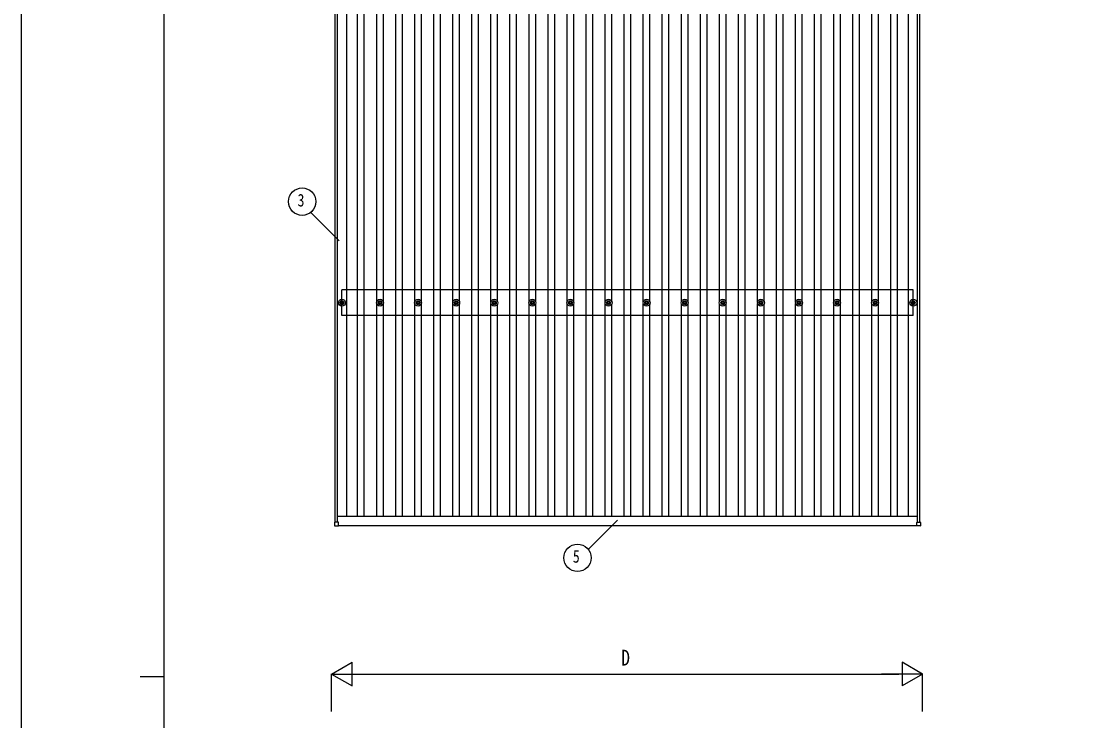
# Model space of a CAD drawing. Units: millimetres, scale not verified. Extents: x -10512 to 10512, y -7425 to 7425.
# Drawn here: x -10512 to -4933, y 80 to 3753 of the extents above; entities that cross this region are included whole.
import ezdxf
from ezdxf.enums import TextEntityAlignment as Align

# ---------------------------------------------------------------- set-up
doc = ezdxf.new("R2010")
doc.units = ezdxf.units.MM
doc.header["$LTSCALE"] = 30
for name, color, linetype in [('0-5_YKK_13', 4, 'Continuous'), ('0-6_YKK_A1', 4, 'Continuous'), ('0-7_YKK_D', 6, 'Continuous'), ('0-8_YKK_ZWAK', 7, 'Continuous')]:
    doc.layers.add(name, color=color, linetype=linetype)
doc.styles.add('ＭＳ ゴシック', font='')
doc.styles.get('ＭＳ ゴシック').set_extended_font_data('MS Gothic')

msp = doc.modelspace()

# ---------------------------------------------------------------- linework, layer by layer
at = {"layer": '0-5_YKK_13'}
for p, q in [((-8838.51, 2276.71), (-8834.09, 2276.71)), ((-8838.51, 2276.71), (-8834.09, 2276.71)), ((-8838.51, 2273.21), (-8834.09, 2273.21)), ((-8838.51, 2273.21), (-8834.09, 2273.21)), ((-8830.26, 2284.95), (-8830.26, 2280.54)), ((-8830.26, 2284.95), (-8830.26, 2280.54)), ((-8830.26, 2269.37), (-8830.26, 2264.96)), ((-8830.26, 2269.37), (-8830.26, 2264.96)), ((-8826.76, 2284.95), (-8826.76, 2280.54)), ((-8826.76, 2284.95), (-8826.76, 2280.54)), ((-8826.76, 2269.37), (-8826.76, 2264.96)), ((-8826.76, 2269.37), (-8826.76, 2264.96)), ((-8822.93, 2276.71), (-8818.51, 2276.71)), ((-8822.93, 2276.71), (-8818.51, 2276.71)), ((-8822.93, 2273.21), (-8818.51, 2273.21)), ((-8822.93, 2273.21), (-8818.51, 2273.21)), ((-8638.51, 2276.71), (-8634.09, 2276.71)), ((-8638.51, 2273.21), (-8634.09, 2273.21)), ((-8630.26, 2284.95), (-8630.26, 2280.54)), ((-8630.26, 2269.37), (-8630.26, 2264.96)), ((-8626.76, 2284.95), (-8626.76, 2280.54)), ((-8626.76, 2269.37), (-8626.76, 2264.96)), ((-8622.93, 2276.71), (-8618.51, 2276.71)), ((-8622.93, 2273.21), (-8618.51, 2273.21)), ((-8438.51, 2276.71), (-8434.09, 2276.71)), ((-8438.51, 2273.21), (-8434.09, 2273.21)), ((-8430.26, 2284.95), (-8430.26, 2280.54)), ((-8430.26, 2269.37), (-8430.26, 2264.96)), ((-8426.76, 2284.95), (-8426.76, 2280.54)), ((-8426.76, 2269.37), (-8426.76, 2264.96)), ((-8422.93, 2276.71), (-8418.51, 2276.71)), ((-8422.93, 2273.21), (-8418.51, 2273.21)), ((-8238.51, 2276.71), (-8234.09, 2276.71)), ((-8238.51, 2273.21), (-8234.09, 2273.21)), ((-8230.26, 2284.95), (-8230.26, 2280.54)), ((-8230.26, 2269.37), (-8230.26, 2264.96)), ((-8226.76, 2284.95), (-8226.76, 2280.54)), ((-8226.76, 2269.37), (-8226.76, 2264.96)), ((-8222.93, 2276.71), (-8218.51, 2276.71)), ((-8222.93, 2273.21), (-8218.51, 2273.21)), ((-8038.51, 2276.71), (-8034.09, 2276.71)), ((-8038.51, 2273.21), (-8034.09, 2273.21)), ((-8030.26, 2284.95), (-8030.26, 2280.54)), ((-8030.26, 2269.37), (-8030.26, 2264.96)), ((-8026.76, 2284.95), (-8026.76, 2280.54)), ((-8026.76, 2269.37), (-8026.76, 2264.96)), ((-8022.93, 2276.71), (-8018.51, 2276.71)), ((-8022.93, 2273.21), (-8018.51, 2273.21)), ((-7838.51, 2276.71), (-7834.09, 2276.71)), ((-7838.51, 2273.21), (-7834.09, 2273.21)), ((-7830.26, 2284.95), (-7830.26, 2280.54)), ((-7830.26, 2269.37), (-7830.26, 2264.96)), ((-7826.76, 2284.95), (-7826.76, 2280.54)), ((-7826.76, 2269.37), (-7826.76, 2264.96)), ((-7822.93, 2276.71), (-7818.51, 2276.71)), ((-7822.93, 2273.21), (-7818.51, 2273.21)), ((-7638.51, 2276.71), (-7634.09, 2276.71)), ((-7638.51, 2273.21), (-7634.09, 2273.21)), ((-7630.26, 2284.95), (-7630.26, 2280.54)), ((-7630.26, 2269.37), (-7630.26, 2264.96)), ((-7626.76, 2284.95), (-7626.76, 2280.54)), ((-7626.76, 2269.37), (-7626.76, 2264.96)), ((-7622.93, 2276.71), (-7618.51, 2276.71)), ((-7622.93, 2273.21), (-7618.51, 2273.21)), ((-7438.51, 2276.71), (-7434.09, 2276.71)), ((-7438.51, 2273.21), (-7434.09, 2273.21)), ((-7430.26, 2284.95), (-7430.26, 2280.54)), ((-7430.26, 2269.37), (-7430.26, 2264.96)), ((-7426.76, 2284.95), (-7426.76, 2280.54)), ((-7426.76, 2269.37), (-7426.76, 2264.96)), ((-7422.93, 2276.71), (-7418.51, 2276.71)), ((-7422.93, 2273.21), (-7418.51, 2273.21)), ((-7238.51, 2276.71), (-7234.09, 2276.71)), ((-7238.51, 2273.21), (-7234.09, 2273.21)), ((-7230.26, 2284.95), (-7230.26, 2280.54)), ((-7230.26, 2269.37), (-7230.26, 2264.96)), ((-7226.76, 2284.95), (-7226.76, 2280.54)), ((-7226.76, 2269.37), (-7226.76, 2264.96)), ((-7222.93, 2276.71), (-7218.51, 2276.71)), ((-7222.93, 2273.21), (-7218.51, 2273.21)), ((-7038.51, 2276.71), (-7034.09, 2276.71)), ((-7038.51, 2273.21), (-7034.09, 2273.21)), ((-7030.26, 2284.95), (-7030.26, 2280.54)), ((-7030.26, 2269.37), (-7030.26, 2264.96)), ((-7026.76, 2284.95), (-7026.76, 2280.54)), ((-7026.76, 2269.37), (-7026.76, 2264.96)), ((-7022.93, 2276.71), (-7018.51, 2276.71)), ((-7022.93, 2273.21), (-7018.51, 2273.21)), ((-6838.51, 2276.71), (-6834.09, 2276.71)), ((-6838.51, 2273.21), (-6834.09, 2273.21)), ((-6830.26, 2284.95), (-6830.26, 2280.54)), ((-6830.26, 2269.37), (-6830.26, 2264.96)), ((-6826.76, 2284.95), (-6826.76, 2280.54)), ((-6826.76, 2269.37), (-6826.76, 2264.96)), ((-6822.93, 2276.71), (-6818.51, 2276.71)), ((-6822.93, 2273.21), (-6818.51, 2273.21)), ((-6638.51, 2276.71), (-6634.09, 2276.71)), ((-6638.51, 2273.21), (-6634.09, 2273.21)), ((-6630.26, 2284.95), (-6630.26, 2280.54)), ((-6630.26, 2269.37), (-6630.26, 2264.96)), ((-6626.76, 2284.95), (-6626.76, 2280.54)), ((-6626.76, 2269.37), (-6626.76, 2264.96)), ((-6622.93, 2276.71), (-6618.51, 2276.71)), ((-6622.93, 2273.21), (-6618.51, 2273.21)), ((-6438.51, 2276.71), (-6434.09, 2276.71)), ((-6438.51, 2273.21), (-6434.09, 2273.21)), ((-6430.26, 2284.95), (-6430.26, 2280.54)), ((-6430.26, 2269.37), (-6430.26, 2264.96)), ((-6426.76, 2284.95), (-6426.76, 2280.54)), ((-6426.76, 2269.37), (-6426.76, 2264.96)), ((-6422.93, 2276.71), (-6418.51, 2276.71)), ((-6422.93, 2273.21), (-6418.51, 2273.21)), ((-6238.51, 2276.71), (-6234.09, 2276.71)), ((-6238.51, 2273.21), (-6234.09, 2273.21)), ((-6230.26, 2284.95), (-6230.26, 2280.54)), ((-6230.26, 2269.37), (-6230.26, 2264.96)), ((-6226.76, 2284.95), (-6226.76, 2280.54)), ((-6226.76, 2269.37), (-6226.76, 2264.96)), ((-6222.93, 2276.71), (-6218.51, 2276.71)), ((-6222.93, 2273.21), (-6218.51, 2273.21)), ((-6038.51, 2276.71), (-6034.09, 2276.71)), ((-6038.51, 2273.21), (-6034.09, 2273.21)), ((-6030.26, 2284.95), (-6030.26, 2280.54)), ((-6030.26, 2269.37), (-6030.26, 2264.96)), ((-6026.76, 2284.95), (-6026.76, 2280.54)), ((-6026.76, 2269.37), (-6026.76, 2264.96)), ((-6022.93, 2276.71), (-6018.51, 2276.71)), ((-6022.93, 2273.21), (-6018.51, 2273.21)), ((-5838.51, 2276.71), (-5834.09, 2276.71)), ((-5838.51, 2273.21), (-5834.09, 2273.21)), ((-5830.26, 2284.95), (-5830.26, 2280.54)), ((-5830.26, 2269.37), (-5830.26, 2264.96)), ((-5826.76, 2284.95), (-5826.76, 2280.54)), ((-5826.76, 2269.37), (-5826.76, 2264.96)), ((-5822.93, 2276.71), (-5818.51, 2276.71)), ((-5822.93, 2273.21), (-5818.51, 2273.21)), ((-8866.81, 1122.05), (-8866.81, 1104.05)), ((-8847.81, 1123.05), (-8865.81, 1123.05)), ((-8846.81, 1104.05), (-8846.81, 1122.05)), ((-5810.21, 1104.05), (-5810.21, 1122.05)), ((-5809.21, 1123.05), (-5791.21, 1123.05)), ((-5790.21, 1122.05), (-5790.21, 1104.05)), ((-8865.81, 1103.05), (-8847.81, 1103.05)), ((-5791.21, 1103.05), (-5809.21, 1103.05))]:
    msp.add_line(p, q, dxfattribs=at)
for centre, radius in [((-8828.51, 2274.96), 18.25), ((-8828.51, 2274.96), 18.25), ((-8628.51, 2274.96), 18.25), ((-8428.51, 2274.96), 18.25), ((-8228.51, 2274.96), 18.25), ((-8028.51, 2274.96), 18.25), ((-7828.51, 2274.96), 18.25), ((-7628.51, 2274.96), 18.25), ((-7428.51, 2274.96), 18.25), ((-7228.51, 2274.96), 18.25), ((-7028.51, 2274.96), 18.25), ((-6828.51, 2274.96), 18.25), ((-6628.51, 2274.96), 18.25), ((-6428.51, 2274.96), 18.25), ((-6228.51, 2274.96), 18.25), ((-6028.51, 2274.96), 18.25), ((-5828.51, 2274.96), 18.25), ((-8828.51, 2274.96), 10.15), ((-8828.51, 2274.96), 10.15), ((-8828.51, 2274.96), 5.85), ((-8828.51, 2274.96), 5.85), ((-8828.51, 2274.96), 5.25), ((-8828.51, 2274.96), 5.25), ((-8628.51, 2274.96), 10.15), ((-8628.51, 2274.96), 5.85), ((-8628.51, 2274.96), 5.25), ((-8428.51, 2274.96), 10.15), ((-8428.51, 2274.96), 5.85), ((-8428.51, 2274.96), 5.25), ((-8228.51, 2274.96), 10.15), ((-8228.51, 2274.96), 5.85), ((-8228.51, 2274.96), 5.25), ((-8028.51, 2274.96), 10.15), ((-8028.51, 2274.96), 5.85), ((-8028.51, 2274.96), 5.25), ((-7828.51, 2274.96), 10.15), ((-7828.51, 2274.96), 5.85), ((-7828.51, 2274.96), 5.25), ((-7628.51, 2274.96), 10.15), ((-7628.51, 2274.96), 5.85), ((-7628.51, 2274.96), 5.25), ((-7428.51, 2274.96), 10.15), ((-7428.51, 2274.96), 5.85), ((-7428.51, 2274.96), 5.25), ((-7228.51, 2274.96), 10.15), ((-7228.51, 2274.96), 5.85), ((-7228.51, 2274.96), 5.25), ((-7028.51, 2274.96), 10.15), ((-7028.51, 2274.96), 5.85), ((-7028.51, 2274.96), 5.25), ((-6828.51, 2274.96), 10.15), ((-6828.51, 2274.96), 5.85), ((-6828.51, 2274.96), 5.25), ((-6628.51, 2274.96), 10.15), ((-6628.51, 2274.96), 5.85), ((-6628.51, 2274.96), 5.25), ((-6428.51, 2274.96), 10.15), ((-6428.51, 2274.96), 5.85), ((-6428.51, 2274.96), 5.25), ((-6228.51, 2274.96), 10.15), ((-6228.51, 2274.96), 5.85), ((-6228.51, 2274.96), 5.25), ((-6028.51, 2274.96), 10.15), ((-6028.51, 2274.96), 5.85), ((-6028.51, 2274.96), 5.25), ((-5828.51, 2274.96), 10.15), ((-5828.51, 2274.96), 5.85), ((-5828.51, 2274.96), 5.25)]:
    msp.add_circle(centre, radius, dxfattribs=at)
for centre, start, end in [((-8865.81, 1122.05), 90, 180), ((-8847.81, 1122.05), 0, 90), ((-5809.21, 1122.05), 90, 180), ((-5791.21, 1122.05), 0, 90), ((-8865.81, 1104.05), 180, 270), ((-8847.81, 1104.05), 270, 0), ((-5809.21, 1104.05), 180, 270), ((-5791.21, 1104.05), 270, 0)]:
    msp.add_arc(centre, 1, start, end, dxfattribs=at)
at = {"layer": '0-6_YKK_A1'}
for p, q in [((-8863.51, 1123.05), (-8863.51, 6521.47)), ((-8851.51, 1123.05), (-8851.51, 6521.47)), ((-8803.51, 1154.33), (-8803.51, 6495.38)), ((-8746.01, 1154.33), (-8746.01, 6495.38)), ((-8711.01, 1154.33), (-8711.01, 6495.38)), ((-8546.01, 1154.33), (-8546.01, 6495.38)), ((-8511.01, 1154.33), (-8511.01, 6495.38)), ((-8346.01, 1154.33), (-8346.01, 6495.38)), ((-8311.01, 1154.33), (-8311.01, 6495.38)), ((-8146.01, 1154.33), (-8146.01, 6495.38)), ((-8111.01, 1154.33), (-8111.01, 6495.38)), ((-7946.01, 1154.33), (-7946.01, 6495.38)), ((-7911.01, 1154.33), (-7911.01, 6495.38)), ((-7746.01, 1154.33), (-7746.01, 6495.38)), ((-7711.01, 1154.33), (-7711.01, 6495.38)), ((-7546.01, 1154.33), (-7546.01, 6495.38)), ((-7511.01, 1154.33), (-7511.01, 6495.38)), ((-7346.01, 1154.33), (-7346.01, 6495.38)), ((-7311.01, 1154.33), (-7311.01, 6495.38)), ((-7146.01, 1154.33), (-7146.01, 6495.38)), ((-7111.01, 1154.33), (-7111.01, 6495.38)), ((-6946.01, 1154.33), (-6946.01, 6495.38)), ((-6911.01, 1154.33), (-6911.01, 6495.38)), ((-6746.01, 1154.33), (-6746.01, 6495.38)), ((-6711.01, 1154.33), (-6711.01, 6495.38)), ((-6546.01, 1154.33), (-6546.01, 6495.38)), ((-6511.01, 1154.33), (-6511.01, 6495.38)), ((-6346.01, 1154.33), (-6346.01, 6495.38)), ((-6311.01, 1154.33), (-6311.01, 6495.38)), ((-6146.01, 1154.33), (-6146.01, 6495.38)), ((-6111.01, 1154.33), (-6111.01, 6495.38)), ((-5946.01, 1154.33), (-5946.01, 6495.38)), ((-5911.01, 1154.33), (-5911.01, 6495.38)), ((-5853.51, 1154.33), (-5853.51, 6495.38)), ((-5805.51, 1123.05), (-5805.51, 6521.47)), ((-5793.51, 1123.05), (-5793.51, 6521.47)), ((-8646.01, 2280.13), (-8646.01, 5369.78)), ((-8611.01, 2280.13), (-8611.01, 5369.78)), ((-8446.01, 2280.13), (-8446.01, 5369.78)), ((-8411.01, 2280.13), (-8411.01, 5369.78)), ((-8246.01, 2280.13), (-8246.01, 5369.78)), ((-8211.01, 2280.13), (-8211.01, 5369.78)), ((-8046.01, 2280.13), (-8046.01, 5369.78)), ((-8011.01, 2280.13), (-8011.01, 5369.78)), ((-7846.01, 2280.13), (-7846.01, 5369.78)), ((-7811.01, 2280.13), (-7811.01, 5369.78)), ((-7646.01, 2280.13), (-7646.01, 5369.78)), ((-7611.01, 2280.13), (-7611.01, 5369.78)), ((-7446.01, 2280.13), (-7446.01, 5369.78)), ((-7411.01, 2280.13), (-7411.01, 5369.78)), ((-7246.01, 2280.13), (-7246.01, 5369.78)), ((-7211.01, 2280.13), (-7211.01, 5369.78)), ((-7046.01, 2280.13), (-7046.01, 5369.78)), ((-7011.01, 2280.13), (-7011.01, 5369.78)), ((-6846.01, 2280.13), (-6846.01, 5369.78)), ((-6811.01, 2280.13), (-6811.01, 5369.78)), ((-6646.01, 2280.13), (-6646.01, 5369.78)), ((-6611.01, 2280.13), (-6611.01, 5369.78)), ((-6446.01, 2280.13), (-6446.01, 5369.78)), ((-6411.01, 2280.13), (-6411.01, 5369.78)), ((-6246.01, 2280.13), (-6246.01, 5369.78)), ((-6211.01, 2280.13), (-6211.01, 5369.78)), ((-6046.01, 2280.13), (-6046.01, 5369.78)), ((-6011.01, 2280.13), (-6011.01, 5369.78)), ((-5828.51, 2341.96), (-8828.51, 2341.96)), ((-8828.51, 2207.96), (-8828.51, 2341.96)), ((-5828.51, 2207.96), (-5828.51, 2341.96)), ((-8646.01, 1154.33), (-8646.01, 2269.78)), ((-8611.01, 1154.33), (-8611.01, 2269.78)), ((-8446.01, 1154.33), (-8446.01, 2269.78)), ((-8411.01, 1154.33), (-8411.01, 2269.78)), ((-8246.01, 1154.33), (-8246.01, 2269.78)), ((-8211.01, 1154.33), (-8211.01, 2269.78)), ((-8046.01, 1154.33), (-8046.01, 2269.78)), ((-8011.01, 1154.33), (-8011.01, 2269.78)), ((-7846.01, 1154.33), (-7846.01, 2269.78)), ((-7811.01, 1154.33), (-7811.01, 2269.78)), ((-7646.01, 1154.33), (-7646.01, 2269.78)), ((-7611.01, 1154.33), (-7611.01, 2269.78)), ((-7446.01, 1154.33), (-7446.01, 2269.78)), ((-7411.01, 1154.33), (-7411.01, 2269.78)), ((-7246.01, 1154.33), (-7246.01, 2269.78)), ((-7211.01, 1154.33), (-7211.01, 2269.78)), ((-7046.01, 1154.33), (-7046.01, 2269.78)), ((-7011.01, 1154.33), (-7011.01, 2269.78)), ((-6846.01, 1154.33), (-6846.01, 2269.78)), ((-6811.01, 1154.33), (-6811.01, 2269.78)), ((-6646.01, 1154.33), (-6646.01, 2269.78)), ((-6611.01, 1154.33), (-6611.01, 2269.78)), ((-6446.01, 1154.33), (-6446.01, 2269.78)), ((-6411.01, 1154.33), (-6411.01, 2269.78)), ((-6246.01, 1154.33), (-6246.01, 2269.78)), ((-6211.01, 1154.33), (-6211.01, 2269.78)), ((-6046.01, 1154.33), (-6046.01, 2269.78)), ((-6011.01, 1154.33), (-6011.01, 2269.78)), ((-5828.51, 2207.96), (-8828.51, 2207.96)), ((-8851.51, 1154.33), (-5805.51, 1154.33)), ((-8846.81, 1106.35), (-5810.21, 1106.35))]:
    msp.add_line(p, q, dxfattribs=at)
at = {"layer": '0-7_YKK_D'}
for p, q in [((-8992.43, 2749.44), (-8843.63, 2600.65)), ((-7534.74, 979.38), (-7381.41, 1132.72)), ((-8882.95, 325.61), (-8774.7, 388.11)), ((-8774.7, 263.11), (-8774.7, 388.11)), ((-5778.95, 325.61), (-5887.2, 388.11)), ((-5887.2, 388.11), (-5887.2, 263.11)), ((-8882.95, 129.67), (-8882.95, 326.61)), ((-8882.95, 325.61), (-8774.7, 263.11)), ((-8882.95, 325.61), (-8666.44, 325.61)), ((-8757.95, 325.61), (-5903.95, 325.61)), ((-5778.95, 325.61), (-5995.46, 325.61)), ((-5778.95, 325.61), (-5887.2, 263.11)), ((-5778.95, 129.67), (-5778.95, 326.61))]:
    msp.add_line(p, q, dxfattribs=at)
for centre in [(-9037.4, 2805.66), (-7591.8, 935.46)]:
    msp.add_circle(centre, 72, dxfattribs=at)
at = {"layer": '0-8_YKK_ZWAK'}
for p, q in [((-9762.45, -6312.5), (-9762.45, 6937.5)), ((-9887.45, 312.5), (-9762.45, 312.5))]:
    msp.add_line(p, q, dxfattribs=at)
msp.add_lwpolyline([(-10512.5, -7425), (10512.5, -7425), (10512.5, 7425), (-10512.5, 7425)], close=True, dxfattribs=at)

# ---------------------------------------------------------------- texts
at = {"layer": '0-7_YKK_D', "style": 'ＭＳ ゴシック', "width": 0.8}
for s, height, p in [('3', 65.98, (-9061.4, 2760.66)), ('5', 65.98, (-7615.8, 890.46)), ('D', 82.48, (-7360.95, 345.61))]:
    msp.add_text(s, height=height, dxfattribs=at).set_placement(p, align=Align.BOTTOM_LEFT)

doc.saveas('drawing.dxf')
